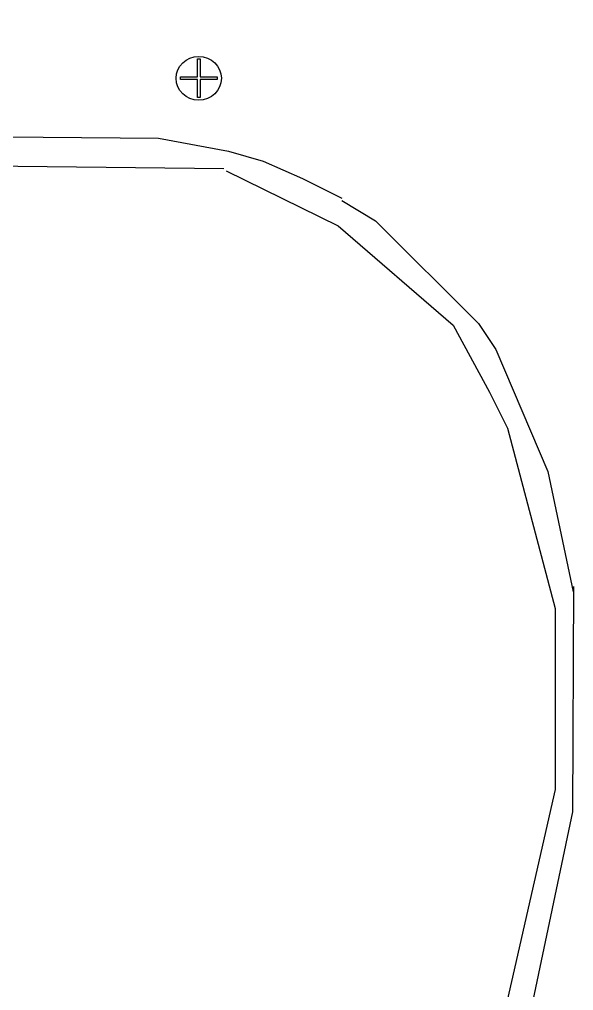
# Model space of a CAD drawing. Extents: x 49 to 882, y -9 to 1184.
# Drawn here: x 265.4 to 315.9, y 83.9 to 172.4 of the extents above; entities that cross this region are included whole.
import ezdxf

# ---------------------------------------------------------------- set-up
doc = ezdxf.new("R2010")
doc.units = 0
doc.layers.get('0').update_dxf_attribs({"linetype": 'CONTINUOUS'})
doc.layers.add('scrPlate', color=7, linetype='CONTINUOUS')

# ---------------------------------------------------------------- blocks, each defined once
blk = doc.blocks.new('*G16')
at = {"color": 7, "linetype": 'CONTINUOUS'}
for p, q in [((281.620446, 167.139002), (281.628479, 168.78849)), ((281.628479, 168.78849), (281.878476, 168.787273)), ((281.878476, 168.787273), (281.870521, 167.15393)), ((280.068593, 166.899265), (280.070247, 167.149259)), ((281.62045, 166.888996), (280.068593, 166.899265)), ((280.070247, 167.149259), (281.620446, 167.139002)), ((281.628479, 165.273282), (281.62045, 166.888996)), ((283.412495, 166.893721), (281.870379, 166.903925)), ((281.870379, 166.903925), (281.878476, 165.274524)), ((281.870521, 167.15393), (283.414149, 167.143715)), ((283.414149, 167.143715), (283.412495, 166.893721)), ((281.878476, 165.274524), (281.628479, 165.273282))]:
    blk.add_line(p, q, dxfattribs=at)
at = {"color": 7, "linetype": 'CONTINUOUS', "extrusion": (0, 0.261946, 0.965082)}
blk.add_circle((-281.744835, -161.181481, 43.748501), 2.060844, dxfattribs=at)

msp = doc.modelspace()

# ---------------------------------------------------------------- linework, layer by layer
at = {"layer": 'scrPlate', "linetype": 'CONTINUOUS'}
for points in [[(146.98142, 172.379588, -2), (153.394539, 166.440331, -2), (162.471179, 162.567898, -2), (278.08888, 161.543796, -2), (284.467993, 160.361803, -2), (287.607813, 159.464712, -2), (291.196179, 157.894802, -2), (294.784545, 156.100619, -2)], [(145.949063, 171.347205, -2), (152.259141, 164.622988, -2), (165.939785, 160.13753, -2), (284.019447, 158.791893, -2)], [(284.24372, 158.56762, -2), (294.452017, 153.558366, -2), (304.934749, 144.505476, -2), (308.23835, 138.414479, -2), (309.890137, 135.110879, -2), (314.22612, 118.696104, -2), (314.22612, 102.178128, -2), (308.341575, 76.265505, -2), (308.031873, 74.304016, -2)], [(294.784545, 155.876346, -2), (297.867098, 154.035327, -2), (307.237971, 144.664454, -2), (308.82575, 142.281731, -2), (313.558176, 131.175454, -2), (315.866201, 120.216976, -2)], [(315.914299, 120.700786, -2), (315.806686, 100.142267, -2), (310.819269, 76.471982, -2), (309.586561, 72.895409, -2)]]:
    msp.add_polyline3d(points, dxfattribs=at)

# ---------------------------------------------------------------- block references
at = {"layer": 'scrPlate', "color": 7, "linetype": 'CONTINUOUS'}
msp.add_blockref('*G16', (0, 0), dxfattribs=at)

doc.saveas('drawing.dxf')
